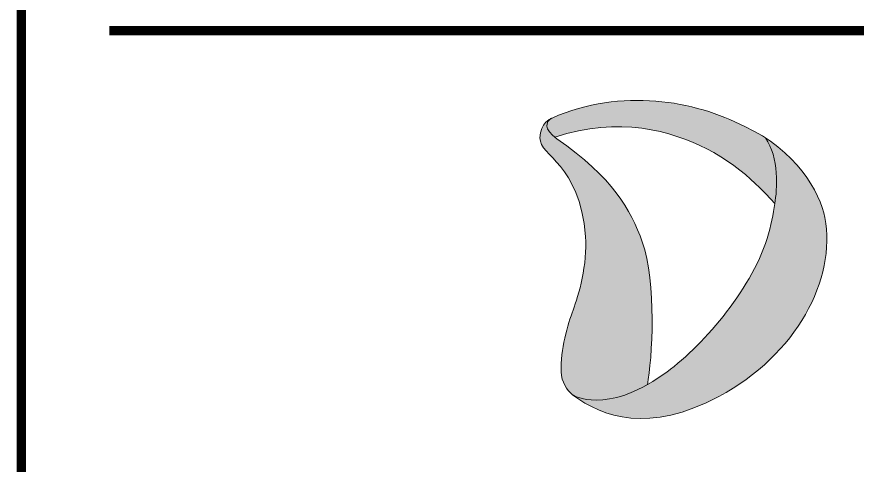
# Model space of a CAD drawing. Header units: millimetres. Extents: x 2538 to 3379, y -887 to -293.
# Drawn here: x 3288.47 to 3333.96, y -384.56 to -360.31 of the extents above; entities that cross this region are included whole.
import ezdxf

# ---------------------------------------------------------------- set-up
doc = ezdxf.new("R2010")
doc.units = ezdxf.units.MM
doc.header["$LTSCALE"] = 40
doc.header["$MEASUREMENT"] = 0
doc.layers.get('0').update_dxf_attribs({"linetype": 'CONTINUOUS'})
doc.layers.add('001dmp-FORM', color=7, linetype='CONTINUOUS')

# ---------------------------------------------------------------- blocks, each defined once
blk = doc.blocks.new('FORM_ELEC_SUKWOO$0$')
at = {"layer": '001dmp-FORM'}
h = blk.add_hatch(color=253, dxfattribs=at)
edge = h.paths.add_edge_path()
edge.add_spline(control_points=[(149973.9, 99973.4), (150649.3, 100194.7), (151181.9, 100038.4), (151554.9, 99853.1), (151960.5, 99651.7), (152262.5, 99282.1), (152262.5, 99282.1), (152292, 99425.7), (152306.6, 99767), (152168.1, 99965.5)], knot_values=[3.001941, 3.001941, 3.001941, 3.001941, 4, 4, 4, 5, 5, 5, 6, 6, 6, 6], degree=3, periodic=0)
edge.add_spline(control_points=[(152168.1, 99965.5), (152101.3, 100009.1), (152028.8, 100049.3), (151950.5, 100085)], knot_values=[0, 0, 0, 0, 0.149051, 0.149051, 0.149051, 0.149051], degree=3, periodic=0)
edge.add_spline(control_points=[(151950.5, 100085), (151423.4, 100353.9), (150676.3, 100490.5), (149944.1, 100172.8), (149940.8, 100171.3), (149937.7, 100169.8), (149934.7, 100168.3)], knot_values=[0, 0, 0, 0, 1, 1, 1, 1.04377, 1.04377, 1.04377, 1.04377], degree=3, periodic=0)
edge.add_spline(control_points=[(149934.7, 100168.3), (149885.3, 100134.9), (149852.5, 100067.7), (149973.9, 99973.4)], knot_values=[0, 0, 0, 0, 0.947974, 0.947974, 0.947974, 0.947974], degree=3, periodic=0)
h = blk.add_hatch(color=251, dxfattribs=at)
edge = h.paths.add_edge_path()
edge.add_spline(control_points=[(150936.8, 97397.7), (150989.1, 97662.9), (151034.8, 98465.6), (150884.1, 98884.4), (150762.1, 99222.7), (150576.8, 99551), (149995.3, 99957.7), (149987.7, 99963), (149980.6, 99968.3), (149973.9, 99973.4)], knot_values=[0.947974, 0.947974, 0.947974, 0.947974, 1.880106, 1.880106, 1.880106, 2.880106, 2.880106, 2.880106, 2.932132, 2.932132, 2.932132, 2.932132], degree=3, periodic=0)
edge.add_spline(control_points=[(149973.9, 99973.4), (149852.5, 100067.7), (149885.3, 100134.9), (149934.7, 100168.3)], knot_values=[0, 0, 0, 0, 0.947974, 0.947974, 0.947974, 0.947974], degree=3, periodic=0)
edge.add_spline(control_points=[(149932.7, 100167.3), (149932.7, 100167.3), (149820.9, 100120.8), (149819.1, 99967.3), (149817, 99767.9), (150231.8, 99708.7), (150293.4, 98939.8), (150315.8, 98653.9), (150220.1, 98324.9), (150164.4, 98174.7), (150108.9, 98027), (150028.3, 97762.1), (150039.9, 97531.9), (150045.3, 97426.8), (150091.2, 97346.2), (150162.4, 97290.9)], knot_values=[4.586815, 4.586815, 4.586815, 4.586815, 5.586815, 5.586815, 5.586815, 6.586815, 6.586815, 6.586815, 7.586815, 7.586815, 7.586815, 8.586815, 8.586815, 8.586815, 9, 9, 9, 9], degree=3, periodic=0)
edge.add_spline(control_points=[(150162.4, 97290.9), (150162.4, 97290.9), (150441.1, 97118.7), (150936.8, 97397.7)], knot_values=[3, 3, 3, 3, 3.903457, 3.903457, 3.903457, 3.903457], degree=3, periodic=0)
h = blk.add_hatch(color=256, dxfattribs=at)
edge = h.paths.add_edge_path()
edge.add_spline(control_points=[(150162.4, 97290.9), (150469.7, 97060.3), (150957.6, 96889.6), (151681.8, 97276.6), (152492.7, 97709.2), (152903.8, 98497.3), (152785.8, 99136.5), (152744.5, 99359.1), (152549.3, 99716.5), (152168.1, 99965.5)], knot_values=[0.149051, 0.149051, 0.149051, 0.149051, 1.149051, 1.149051, 1.149051, 2.149051, 2.149051, 2.149051, 3, 3, 3, 3], degree=3, periodic=0)
edge.add_spline(control_points=[(152168.1, 99965.5), (152306.6, 99767), (152292, 99425.7), (152262.5, 99282.1)], knot_values=[5, 5, 5, 5, 6, 6, 6, 6], degree=3, periodic=0)
edge.add_spline(control_points=[(152262.5, 99282.1), (152250.2, 99176.1), (152225.9, 99054.8), (152183.2, 98919.2), (152010.4, 98369.9), (151494.7, 97780.1), (151103.1, 97503.3), (151045, 97462.3), (150989.4, 97427.2), (150936.2, 97397.3)], knot_values=[3.90307, 3.90307, 3.90307, 3.90307, 4.055308, 4.055308, 4.055308, 5.055308, 5.055308, 5.055308, 5.152238, 5.152238, 5.152238, 5.152238], degree=3, periodic=0)
edge.add_spline(control_points=[(150936.2, 97397.3), (150440.9, 97118.8), (150162.4, 97290.9), (150162.4, 97290.9)], knot_values=[3, 3, 3, 3, 3.90307, 3.90307, 3.90307, 3.90307], degree=3, periodic=0)
at = {"layer": '001dmp-FORM', "const_width": 96.2}
for points in [[(144420.1, 3846.1), (144420.1, 110382.3)], [(145335, 101082.3), (156729.9, 101082.3)]]:
    blk.add_lwpolyline(points, dxfattribs=at)
at = {"layer": '001dmp-FORM', "lineweight": 0}
for points, knots in [([(151950.5, 100085), (151423.4, 100353.9), (150676.3, 100490.5), (149944.1, 100172.8), (149940.1, 100171), (149936.3, 100169.2), (149932.7, 100167.3)], [0, 0, 0, 0, 1, 1, 1, 1.053343, 1.053343, 1.053343, 1.053343]), ([(149973.9, 99973.4), (150649.3, 100194.7), (151181.9, 100038.4), (151554.9, 99853.1), (151960.5, 99651.7), (152262.5, 99282.1), (152262.5, 99282.1), (152292, 99425.7), (152306.6, 99767), (152168.1, 99965.5)], [3.001941, 3.001941, 3.001941, 3.001941, 4, 4, 4, 5, 5, 5, 6, 6, 6, 6]), ([(150162.4, 97290.9), (150091.2, 97346.2), (150045.3, 97426.8), (150039.9, 97531.9), (150028.3, 97762.1), (150108.9, 98027), (150164.4, 98174.7), (150220.1, 98324.9), (150315.8, 98653.9), (150293.4, 98939.8), (150231.8, 99708.7), (149817, 99767.9), (149819.1, 99967.3), (149820.9, 100120.8), (149932.7, 100167.3), (149932.7, 100167.3)], [4.586815, 4.586815, 4.586815, 4.586815, 5, 5, 5, 6, 6, 6, 7, 7, 7, 8, 8, 8, 9, 9, 9, 9]), ([(149934.7, 100168.3), (149882.6, 100133.1), (149849, 100060.2), (149995.3, 99957.7), (150576.8, 99551), (150762.1, 99222.7), (150884.1, 98884.4), (151034.8, 98465.6), (150989.1, 97662.9), (150936.8, 97397.7)], [0, 0, 0, 0, 1, 1, 1, 2, 2, 2, 2.932132, 2.932132, 2.932132, 2.932132]), ([(151950.5, 100085), (152476.1, 99845.9), (152737.3, 99398.1), (152785.8, 99136.5), (152903.8, 98497.3), (152492.7, 97709.2), (151681.8, 97276.6), (150957.6, 96889.6), (150469.7, 97060.3), (150162.4, 97290.9)], [0, 0, 0, 0, 1, 1, 1, 2, 2, 2, 3, 3, 3, 3]), ([(150162.4, 97290.9), (150162.4, 97290.9), (150503.9, 97079.9), (151103.1, 97503.3), (151494.7, 97780.1), (152010.4, 98369.9), (152183.2, 98919.2), (152225.9, 99054.8), (152250.2, 99176.1), (152262.5, 99282.1)], [3, 3, 3, 3, 4, 4, 4, 5, 5, 5, 5.152238, 5.152238, 5.152238, 5.152238])]:
    blk.add_open_spline(points, degree=3, knots=knots, dxfattribs=at)
blk = doc.blocks.new('FORM_ELEC_SUKWOO')
at = {"layer": '001dmp-FORM'}
blk.add_blockref('FORM_ELEC_SUKWOO$0$', (12.1, -1), dxfattribs=at)

msp = doc.modelspace()

# ---------------------------------------------------------------- block references
at = {"color": 4, "xscale": 0.005200107262485331, "yscale": 0.005200107262485331, "zscale": 0.005200107262485331}
msp.add_blockref('FORM_ELEC_SUKWOO', (2537.653, -886.684), dxfattribs=at)

doc.saveas('drawing.dxf')
